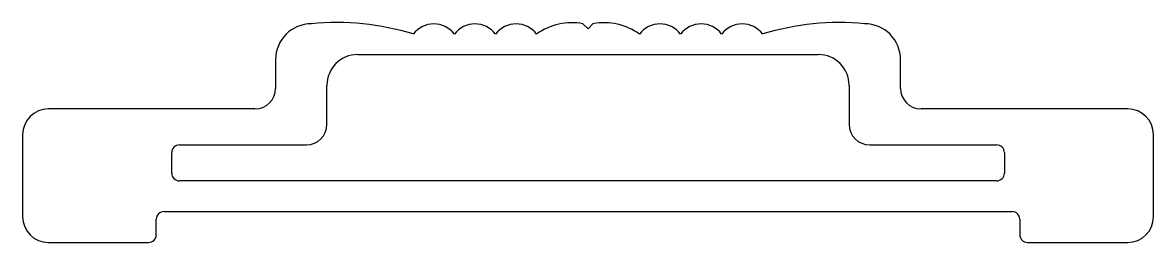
# Model space of a CAD drawing. Extents: x 2137 to 2247, y 1070 to 1092.
import ezdxf

# ---------------------------------------------------------------- set-up
doc = ezdxf.new("R2010")
doc.units = 0
doc.layers.get('0').update_dxf_attribs({"linetype": 'CONTINUOUS'})

msp = doc.modelspace()

# ---------------------------------------------------------------- linework, layer by layer
at = {"color": 0}
for p, q in [((2191.61, 1091.25), (2191.11, 1091.75)), ((2192.11, 1091.76), (2191.61, 1091.25)), ((2161.21, 1088.25), (2161.21, 1085.45)), ((2222.01, 1085.45), (2222.01, 1088.25)), ((2149.61, 1083.45), (2139.11, 1083.45)), ((2159.21, 1083.45), (2149.61, 1083.45)), ((2233.61, 1083.45), (2224.01, 1083.45)), ((2244.11, 1083.45), (2233.61, 1083.45)), ((2136.61, 1080.95), (2136.61, 1072.95)), ((2246.61, 1072.95), (2246.61, 1080.95)), ((2149.61, 1071.2), (2149.61, 1072.7)), ((2150.36, 1073.45), (2232.86, 1073.45)), ((2233.61, 1072.7), (2233.61, 1071.2)), ((2139.11, 1070.45), (2148.86, 1070.45)), ((2234.36, 1070.45), (2244.11, 1070.45))]:
    msp.add_line(p, q, dxfattribs=at)
for p, q in [((2169.21, 1088.75), (2214.01, 1088.75)), ((2166.21, 1081.95), (2166.21, 1085.75)), ((2217.01, 1085.75), (2217.01, 1081.95)), ((2151.11, 1077.2), (2151.11, 1079.2)), ((2151.86, 1079.95), (2164.21, 1079.95)), ((2219.01, 1079.95), (2231.36, 1079.95)), ((2232.11, 1079.2), (2232.11, 1077.2)), ((2231.36, 1076.45), (2151.86, 1076.45))]:
    msp.add_line(p, q)
for centre, radius, start, end in [((2164.71, 1088.25), 3.5, 90, 180), ((2167.12, 1066.18), 25.69, 73.0644, 95.3998), ((2176.61, 1089.23), 2.51, 37.2577, 142.7423), ((2180.61, 1089.23), 2.51, 37.2577, 142.7423), ((2184.61, 1089.23), 2.51, 37.2577, 142.7423), ((2190.07, 1085.86), 5.99, 80.0029, 125.2828), ((2193.15, 1085.86), 5.99, 54.7172, 99.9971), ((2198.61, 1089.23), 2.51, 37.2577, 142.7423), ((2202.61, 1089.23), 2.51, 37.2577, 142.7423), ((2206.61, 1089.23), 2.51, 37.2577, 142.7423), ((2216.09, 1066.18), 25.69, 84.6002, 106.9356), ((2218.51, 1088.25), 3.5, 0, 90), ((2159.21, 1085.45), 2, 270, 0), ((2224.01, 1085.45), 2, 180, 270), ((2139.11, 1080.95), 2.5, 90, 180), ((2244.11, 1080.95), 2.5, 0, 90), ((2139.11, 1072.95), 2.5, 180, 270), ((2150.36, 1072.7), 0.75, 90, 180), ((2232.86, 1072.7), 0.75, 0, 90), ((2244.11, 1072.95), 2.5, 270, 0), ((2148.86, 1071.2), 0.75, 270, 0), ((2234.36, 1071.2), 0.75, 180, 270)]:
    msp.add_arc(centre, radius, start, end, dxfattribs=at)
for centre, radius, start, end in [((2169.21, 1085.75), 3, 90, 180), ((2214.01, 1085.75), 3, 0, 90), ((2164.21, 1081.95), 2, 270, 0), ((2219.01, 1081.95), 2, 180, 270), ((2151.86, 1079.2), 0.75, 90, 180), ((2231.36, 1079.2), 0.75, 0, 90), ((2151.86, 1077.2), 0.75, 180, 270), ((2231.36, 1077.2), 0.75, 270, 0)]:
    msp.add_arc(centre, radius, start, end)

doc.saveas('drawing.dxf')
